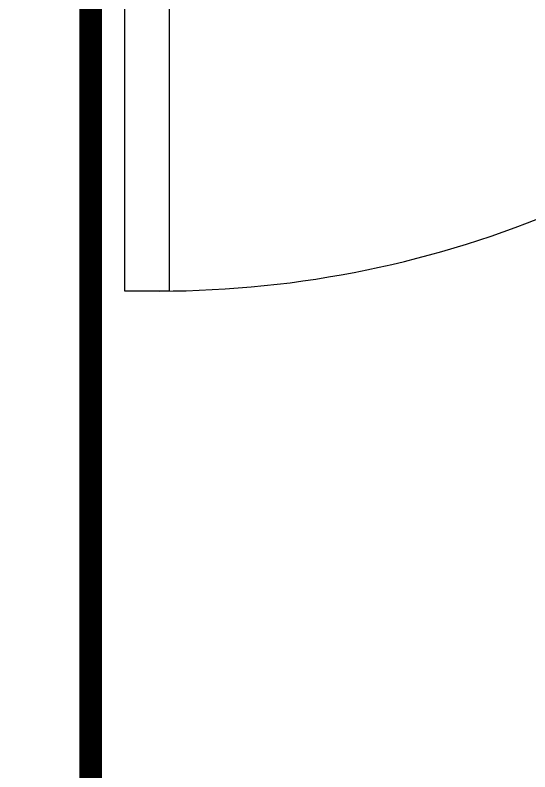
# Model space of a CAD drawing. Header units: millimetres. Extents: x 118028 to 193504, y 42792 to 96100.
# Drawn here: x 181114 to 181572, y 66000 to 66672 of the extents above; entities that cross this region are included whole.
import ezdxf

# ---------------------------------------------------------------- set-up
doc = ezdxf.new("R2010")
doc.units = ezdxf.units.MM
doc.header["$LTSCALE"] = 30
doc.linetypes.add('HID', pattern=[2.3, 1.5, -0.8])
for name, color, linetype in [('03-WAL NEW', 3, 'Continuous'), ('2CONTINUOUS', 2, 'Continuous'), ('3.기호.계단선', 30, 'Continuous'), ('CO-DOOR', 8, 'Continuous')]:
    doc.layers.add(name, color=color, linetype=linetype)

# ---------------------------------------------------------------- blocks, each defined once
blk = doc.blocks.new('vusaudeh')
at = {"layer": '2CONTINUOUS'}
blk.add_lwpolyline([(155176.38, 81983.8), (155176.38, 85997.8), (155381.38, 85997.8), (155381.38, 81983.8)], dxfattribs=at)
at = {"layer": 'CO-DOOR'}
blk.add_lwpolyline([(155451.38, 84846.8), (155451.38, 85786.8), (155411.38, 85786.8), (155411.38, 84846.8)], close=True, dxfattribs=at)
blk.add_arc((155442.15, 85761.33), 914.59, 269.3254, 1.59623, dxfattribs=at)
blk = doc.blocks.new('cjswjdeh2')
at = {"layer": '03-WAL NEW'}
h = blk.add_hatch(dxfattribs=at)
h.set_pattern_fill('_USER', color=256, scale=50, angle=135, pattern_type=0)
h.set_pattern_definition([(135, (307217.86, -141934.83), (-35.355339, -35.355339), [])])
h.paths.add_polyline_path([(214879.46, 64402.8), (214879.46, 63563.8), (214879.46, 63563.8), (214979.46, 63563.8), (214979.46, 64402.8)])
h.paths.add_polyline_path([(214979.46, 67577.8), (214929.46, 67577.8, 0.414214), (214879.46, 67527.8), (214879.46, 65902.8), (214879.46, 65902.8), (214979.46, 65902.8)])
h.paths.add_polyline_path([(215184.46, 62727.8), (215184.46, 63563.8), (214979.46, 63563.8), (214879.46, 63563.8), (214879.46, 63543.8), (215164.46, 63543.8), (215164.46, 62747.8), (214879.46, 62747.8), (214879.46, 62727.8), (214979.46, 62727.8)])
h.paths.add_polyline_path([(214769.92, 67902.19), (214932.16, 67749.65), (214820.18, 67630.55), (214657.94, 67783.09)], flags=9)
blk.add_blockref('vusaudeh', (59803.08, -18420))

msp = doc.modelspace()

# ---------------------------------------------------------------- linework, layer by layer
at = {"layer": '3.기호.계단선', "linetype": 'HID', "const_width": 20}
msp.add_lwpolyline([(181181.38, 67366.8), (181181.38, 64256.8)], dxfattribs=at)

# ---------------------------------------------------------------- block references
msp.add_blockref('cjswjdeh2', (-34003.08, 0))

doc.saveas('drawing.dxf')
